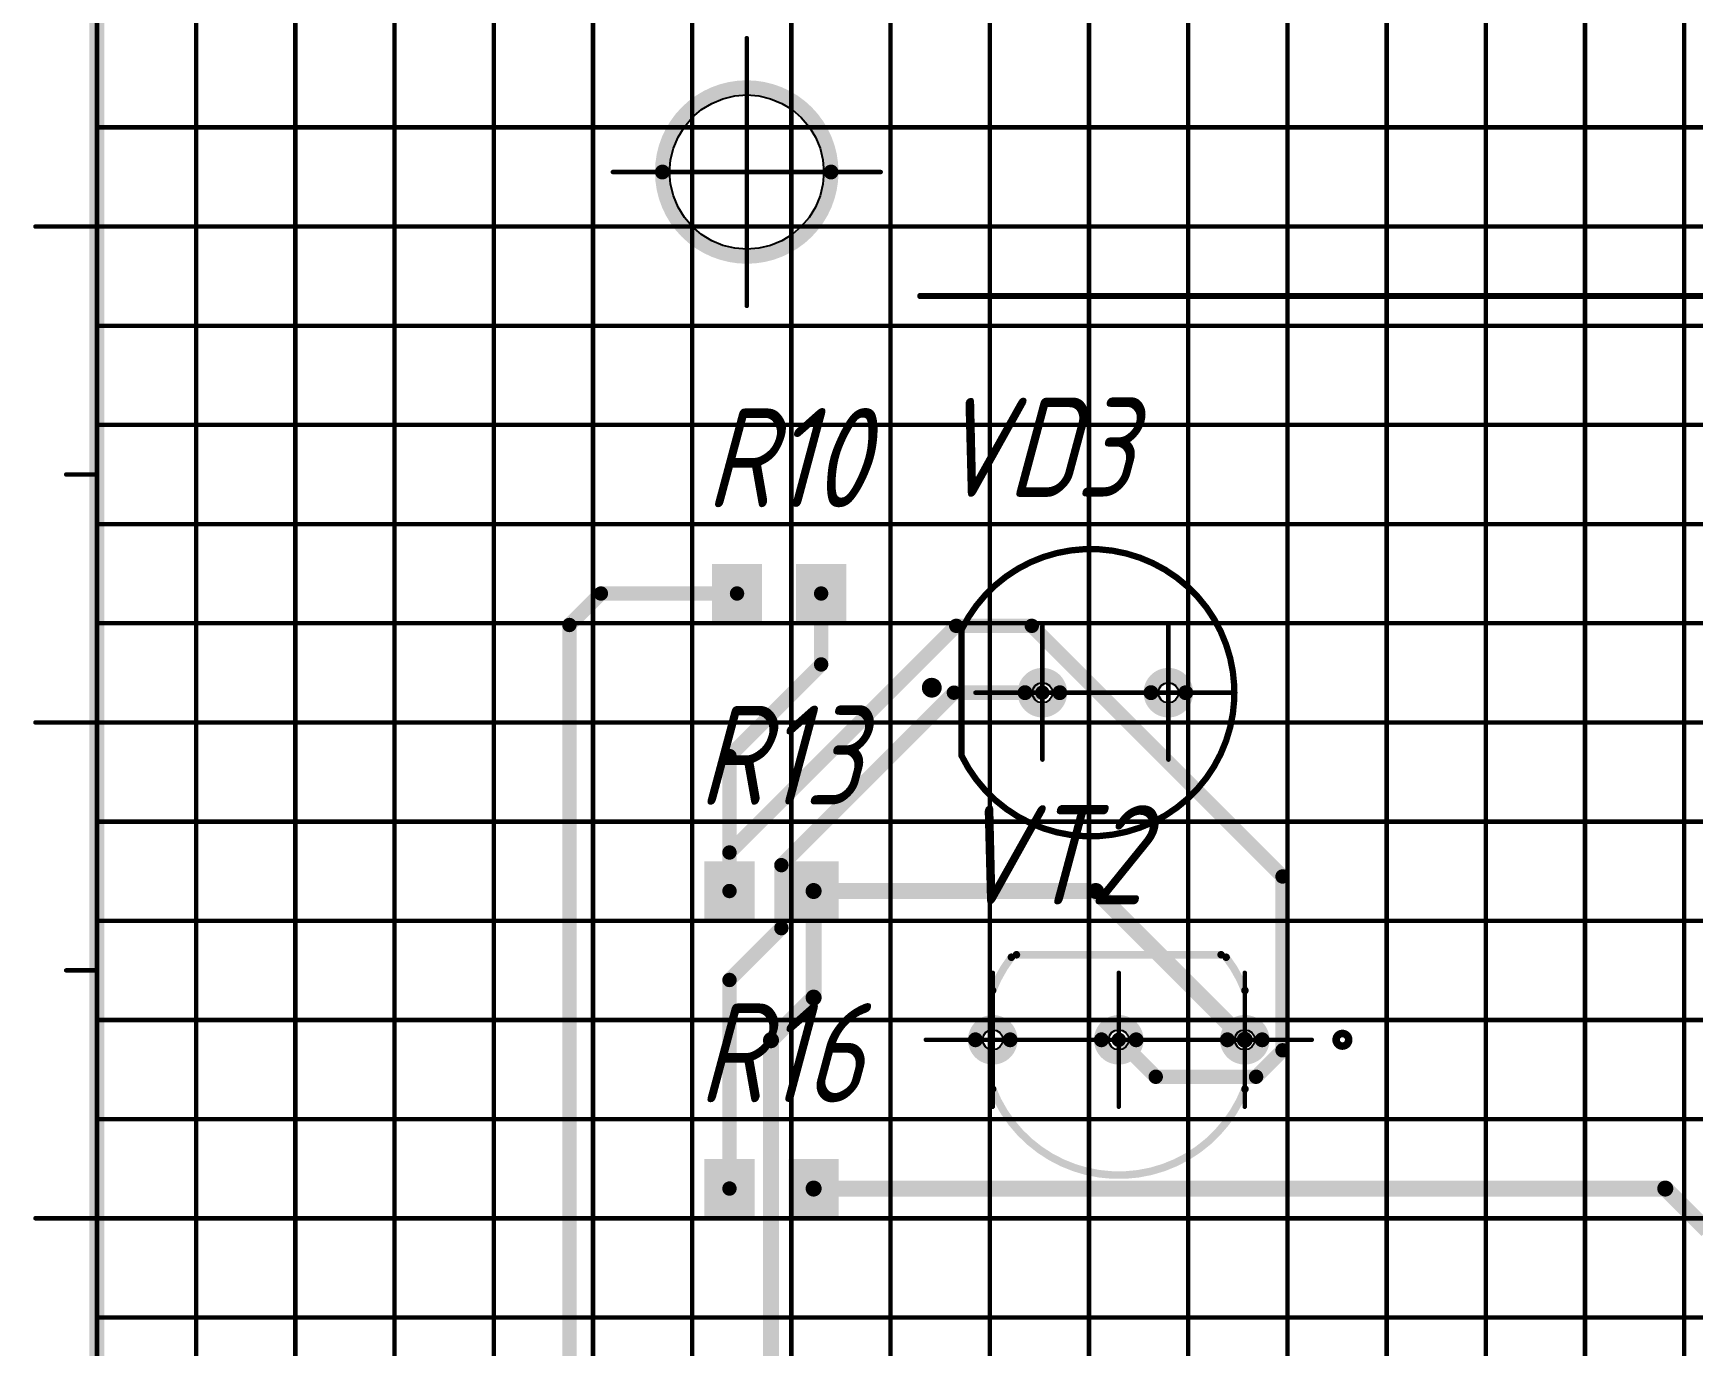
# Model space of a CAD drawing. Header units: millimetres. Extents: x 95 to 923, y 69 to 658.
# Drawn here: x 187.6 to 254.5, y 404.9 to 457.8 of the extents above; entities that cross this region are included whole.
import ezdxf

# ---------------------------------------------------------------- set-up
doc = ezdxf.new("R2010")
doc.units = ezdxf.units.MM
for name, color, linetype in [('Mechanical11', 56, 'Continuous'), ('Mechanical12', 56, 'Continuous'), ('Mechanical7', 56, 'Continuous'), ('Mechanical9', 56, 'Continuous')]:
    doc.layers.add(name, color=color, linetype=linetype)
doc.styles.add('GOST type A', font='', dxfattribs={"height": 0.2})
doc.styles.get('GOST type A').set_extended_font_data('GOST type A', italic=True)

msp = doc.modelspace()

# ---------------------------------------------------------------- hatches: boundary and pattern name
at = {"layer": 'Mechanical12'}
for points in [[(214.939, 434.028), (216.96, 434.028), (216.96, 436.416), (214.939, 436.416)], [(214.939, 434.028), (216.96, 434.028), (216.96, 436.416), (214.939, 436.416)], [(218.332, 434.028), (220.352, 434.028), (220.352, 436.416), (218.332, 436.416)], [(218.332, 434.028), (220.352, 434.028), (220.352, 436.416), (218.332, 436.416)], [(214.635, 422.028), (216.656, 422.028), (216.656, 424.416), (214.635, 424.416)], [(214.635, 422.028), (216.656, 422.028), (216.656, 424.416), (214.635, 424.416)], [(218.028, 422.028), (220.048, 422.028), (220.048, 424.416), (218.028, 424.416)], [(218.028, 422.028), (220.048, 422.028), (220.048, 424.416), (218.028, 424.416)], [(214.635, 410.028), (216.656, 410.028), (216.656, 412.416), (214.635, 412.416)], [(214.635, 410.028), (216.656, 410.028), (216.656, 412.416), (214.635, 412.416)], [(218.028, 410.028), (220.048, 410.028), (220.048, 412.416), (218.028, 412.416)], [(218.028, 410.028), (220.048, 410.028), (220.048, 412.416), (218.028, 412.416)]]:
    msp.add_hatch(color=7, dxfattribs=at).paths.add_polyline_path(points)

# ---------------------------------------------------------------- linework, layer by layer
at = {"layer": 'Mechanical11', "color": 7}
for p, q in [((214.93, 454.992), (215.381, 455.179)), ((215.381, 455.179), (215.855, 455.293)), ((215.855, 455.293), (216.342, 455.331)), ((216.342, 455.331), (216.342, 452.222)), ((213.826, 454.05), (214.143, 454.421)), ((214.143, 454.421), (214.514, 454.737)), ((214.514, 454.737), (214.93, 454.992)), ((213.571, 453.634), (213.826, 454.05)), ((213.271, 452.708), (213.385, 453.183)), ((213.385, 453.183), (213.571, 453.634)), ((213.232, 452.222), (213.271, 452.708)), ((216.342, 452.222), (213.232, 452.222)), ((228.262, 431.222), (228.262, 431.63)), ((228.262, 431.63), (228.418, 431.599)), ((233.342, 431.222), (233.342, 431.63)), ((233.342, 431.63), (233.498, 431.599)), ((227.885, 431.066), (227.854, 431.222)), ((227.854, 431.222), (228.262, 431.222)), ((227.974, 430.933), (227.885, 431.066)), ((228.106, 430.845), (227.974, 430.933)), ((228.67, 431.222), (228.262, 431.222)), ((228.262, 431.222), (228.262, 430.814)), ((228.262, 431.222), (228.67, 431.222)), ((228.262, 430.814), (228.262, 431.222)), ((228.418, 431.599), (228.55, 431.51)), ((228.55, 430.933), (228.418, 430.845)), ((228.55, 431.51), (228.639, 431.378)), ((228.639, 431.066), (228.55, 430.933)), ((228.639, 431.378), (228.67, 431.222)), ((228.67, 431.222), (228.639, 431.066)), ((232.965, 431.066), (232.934, 431.222)), ((232.934, 431.222), (233.342, 431.222)), ((233.054, 430.933), (232.965, 431.066)), ((233.186, 430.845), (233.054, 430.933)), ((233.75, 431.222), (233.342, 431.222)), ((233.342, 431.222), (233.342, 430.814)), ((233.342, 431.222), (233.75, 431.222)), ((233.342, 430.814), (233.342, 431.222)), ((233.498, 431.599), (233.63, 431.51)), ((233.63, 430.933), (233.498, 430.845)), ((233.63, 431.51), (233.719, 431.378)), ((233.719, 431.066), (233.63, 430.933)), ((233.719, 431.378), (233.75, 431.222)), ((233.75, 431.222), (233.719, 431.066)), ((228.262, 430.814), (228.106, 430.845)), ((228.418, 430.845), (228.262, 430.814)), ((233.342, 430.814), (233.186, 430.845)), ((233.498, 430.845), (233.342, 430.814)), ((226.262, 417.222), (226.262, 417.63)), ((226.262, 417.63), (226.418, 417.599)), ((226.418, 417.599), (226.55, 417.51)), ((231.342, 417.222), (231.342, 417.63)), ((231.342, 417.63), (231.498, 417.599)), ((231.498, 417.599), (231.63, 417.51)), ((236.422, 417.222), (236.422, 417.63)), ((236.422, 417.63), (236.578, 417.599)), ((236.578, 417.599), (236.71, 417.51)), ((225.885, 417.066), (225.854, 417.222)), ((225.854, 417.222), (226.262, 417.222)), ((225.974, 416.933), (225.885, 417.066)), ((226.106, 416.845), (225.974, 416.933)), ((226.67, 417.222), (226.262, 417.222)), ((226.262, 417.222), (226.262, 416.814)), ((226.262, 417.222), (226.67, 417.222)), ((226.262, 416.814), (226.262, 417.222)), ((226.55, 416.933), (226.418, 416.845)), ((226.55, 417.51), (226.639, 417.378)), ((226.639, 417.066), (226.55, 416.933)), ((226.639, 417.378), (226.67, 417.222)), ((226.67, 417.222), (226.639, 417.066)), ((230.965, 417.066), (230.934, 417.222)), ((230.934, 417.222), (231.342, 417.222)), ((231.054, 416.933), (230.965, 417.066)), ((231.186, 416.845), (231.054, 416.933)), ((231.75, 417.222), (231.342, 417.222)), ((231.342, 417.222), (231.342, 416.814)), ((231.342, 417.222), (231.75, 417.222)), ((231.342, 416.814), (231.342, 417.222)), ((231.63, 416.933), (231.498, 416.845)), ((231.63, 417.51), (231.719, 417.378)), ((231.719, 417.066), (231.63, 416.933)), ((231.719, 417.378), (231.75, 417.222)), ((231.75, 417.222), (231.719, 417.066)), ((236.045, 417.066), (236.014, 417.222)), ((236.014, 417.222), (236.422, 417.222)), ((236.134, 416.933), (236.045, 417.066)), ((236.266, 416.845), (236.134, 416.933)), ((236.83, 417.222), (236.422, 417.222)), ((236.422, 417.222), (236.422, 416.814)), ((236.422, 417.222), (236.83, 417.222)), ((236.422, 416.814), (236.422, 417.222)), ((236.71, 416.933), (236.578, 416.845)), ((236.71, 417.51), (236.799, 417.378)), ((236.799, 417.066), (236.71, 416.933)), ((236.799, 417.378), (236.83, 417.222)), ((236.83, 417.222), (236.799, 417.066)), ((226.262, 416.814), (226.106, 416.845)), ((226.418, 416.845), (226.262, 416.814)), ((231.342, 416.814), (231.186, 416.845)), ((231.498, 416.845), (231.342, 416.814)), ((236.422, 416.814), (236.266, 416.845)), ((236.578, 416.845), (236.422, 416.814))]:
    msp.add_line(p, q, dxfattribs=at)
at = {"layer": 'Mechanical12', "color": 7}
for p, q in [((216.342, 452.222), (216.342, 455.331)), ((216.342, 455.331), (216.828, 455.293)), ((216.828, 455.293), (217.303, 455.179)), ((217.303, 455.179), (217.754, 454.992)), ((217.754, 454.992), (218.17, 454.737)), ((218.17, 454.737), (218.541, 454.421)), ((218.541, 454.421), (218.858, 454.05)), ((218.858, 454.05), (219.113, 453.634)), ((219.113, 453.634), (219.299, 453.183)), ((219.299, 453.183), (219.413, 452.708)), ((219.413, 452.708), (219.451, 452.222)), ((213.232, 452.222), (216.342, 452.222)), ((213.271, 451.735), (213.232, 452.222)), ((213.385, 451.261), (213.271, 451.735)), ((219.451, 452.222), (216.342, 452.222)), ((216.342, 452.222), (216.342, 449.112)), ((216.342, 449.112), (216.342, 452.222)), ((216.342, 452.222), (219.451, 452.222)), ((219.413, 451.735), (219.299, 451.261)), ((219.451, 452.222), (219.413, 451.735)), ((213.571, 450.81), (213.385, 451.261)), ((219.299, 451.261), (219.113, 450.81)), ((213.826, 450.394), (213.571, 450.81)), ((214.143, 450.023), (213.826, 450.394)), ((218.858, 450.394), (218.541, 450.023)), ((219.113, 450.81), (218.858, 450.394)), ((214.514, 449.706), (214.143, 450.023)), ((214.93, 449.451), (214.514, 449.706)), ((218.17, 449.706), (217.754, 449.451)), ((218.541, 450.023), (218.17, 449.706)), ((215.381, 449.264), (214.93, 449.451)), ((215.855, 449.15), (215.381, 449.264)), ((216.342, 449.112), (215.855, 449.15)), ((216.828, 449.15), (216.342, 449.112)), ((217.303, 449.264), (216.828, 449.15)), ((217.754, 449.451), (217.303, 449.264)), ((228.106, 431.599), (228.262, 431.63)), ((228.262, 431.63), (228.262, 431.222)), ((233.186, 431.599), (233.342, 431.63)), ((233.342, 431.63), (233.342, 431.222)), ((227.854, 431.222), (227.885, 431.378)), ((228.262, 431.222), (227.854, 431.222)), ((227.885, 431.378), (227.974, 431.51)), ((227.974, 431.51), (228.106, 431.599)), ((232.934, 431.222), (232.965, 431.378)), ((233.342, 431.222), (232.934, 431.222)), ((232.965, 431.378), (233.054, 431.51)), ((233.054, 431.51), (233.186, 431.599)), ((225.974, 417.51), (226.106, 417.599)), ((226.106, 417.599), (226.262, 417.63)), ((226.262, 417.63), (226.262, 417.222)), ((231.054, 417.51), (231.186, 417.599)), ((231.186, 417.599), (231.342, 417.63)), ((231.342, 417.63), (231.342, 417.222)), ((236.134, 417.51), (236.266, 417.599)), ((236.266, 417.599), (236.422, 417.63)), ((236.422, 417.63), (236.422, 417.222)), ((225.854, 417.222), (225.885, 417.378)), ((226.262, 417.222), (225.854, 417.222)), ((225.885, 417.378), (225.974, 417.51)), ((230.934, 417.222), (230.965, 417.378)), ((231.342, 417.222), (230.934, 417.222)), ((230.965, 417.378), (231.054, 417.51)), ((236.014, 417.222), (236.045, 417.378)), ((236.422, 417.222), (236.014, 417.222)), ((236.045, 417.378), (236.134, 417.51))]:
    msp.add_line(p, q, dxfattribs=at)
for points, const_width in [([(190.142, 611.222), (190.142, 250.022)], 0.6), ([(190.142, 611.222), (190.142, 250.022)], 0.6), ([(190.142, 611.222), (190.142, 250.022)], 0.6), ([(190.142, 611.222), (190.142, 250.022)], 0.6), ([(223.342, 447.222), (395.342, 447.222)], 0.254), ([(209.192, 433.952), (210.462, 435.222)], 0.58), ([(210.462, 435.222), (215.95, 435.222)], 0.58), ([(219.342, 432.361), (219.342, 435.222)], 0.58), ([(209.192, 339.512), (209.192, 433.952)], 0.58), ([(215.646, 424.776), (224.788, 433.918)], 0.58), ([(224.788, 433.918), (227.836, 433.918)], 0.58), ([(225.002, 428.682), (225.002, 433.762)], 0.254), ([(227.836, 433.918), (237.945, 423.809)], 0.58), ([(215.646, 428.665), (219.342, 432.361)], 0.58), ([(217.738, 424.266), (224.694, 431.222)], 0.58), ([(224.694, 431.222), (228.262, 431.222)], 0.58), ([(215.646, 424.776), (215.646, 428.665)], 0.58), ([(215.646, 423.222), (215.646, 424.776)], 0.58), ([(217.738, 421.726), (217.738, 424.266)], 0.58), ([(237.945, 416.798), (237.945, 423.809)], 0.58), ([(219.038, 418.923), (219.038, 423.222)], 0.646), ([(219.038, 423.222), (230.422, 423.222)], 0.646), ([(230.422, 423.222), (236.422, 417.222)], 0.646), ([(215.646, 419.634), (217.738, 421.726)], 0.58), ([(227.215, 420.651), (235.469, 420.651)], 0.305), ([(215.646, 411.222), (215.646, 419.634)], 0.58), ([(217.32, 417.205), (219.038, 418.923)], 0.646), ([(217.32, 393.724), (217.32, 417.205)], 0.646), ([(231.342, 417.222), (232.832, 415.731)], 0.58), ([(236.878, 415.731), (237.945, 416.798)], 0.58), ([(232.832, 415.731), (236.878, 415.731)], 0.58), ([(219.038, 411.222), (253.376, 411.222)], 0.646), ([(253.376, 411.222), (255.064, 409.534)], 0.646)]:
    msp.add_lwpolyline(points, dxfattribs=dict(at, const_width=const_width))
for points, const_width in [([(219.742, 452.222, 1), (212.942, 452.222, 1)], 0.6), ([(219.742, 452.222, 1), (212.942, 452.222, 1)], 0.6), ([(212.792, 452.222, 1), (213.092, 452.222, 1)], 0.3), ([(212.792, 452.222, 1), (213.092, 452.222, 1)], 0.3), ([(219.592, 452.222, 1), (219.892, 452.222, 1)], 0.3), ([(219.592, 452.222, 1), (219.892, 452.222, 1)], 0.3), ([(223.278, 447.222, 1), (223.405, 447.222, 1)], 0.127), ([(210.317, 435.222, 1), (210.607, 435.222, 1)], 0.29), ([(210.317, 435.222, 1), (210.607, 435.222, 1)], 0.29), ([(215.805, 435.222, 1), (216.095, 435.222, 1)], 0.29), ([(219.197, 435.222, 1), (219.487, 435.222, 1)], 0.29), ([(209.047, 433.952, 1), (209.337, 433.952, 1)], 0.29), ([(209.047, 433.952, 1), (209.337, 433.952, 1)], 0.29), ([(224.643, 433.918, 1), (224.933, 433.918, 1)], 0.29), ([(224.643, 433.918, 1), (224.933, 433.918, 1)], 0.29), ([(224.938, 433.762, 1), (225.065, 433.762, 1)], 0.127), ([(224.938, 433.762, 1), (225.065, 433.762, 1)], 0.127), ([(227.691, 433.918, 1), (227.981, 433.918, 1)], 0.29), ([(227.691, 433.918, 1), (227.981, 433.918, 1)], 0.29), ([(219.197, 432.361, 1), (219.487, 432.361, 1)], 0.29), ([(219.197, 432.361, 1), (219.487, 432.361, 1)], 0.29), ([(224.002, 431.422, 1), (223.602, 431.422, 1)], 0.4), ([(223.502, 431.422, 1), (223.702, 431.422, 1)], 0.2), ([(223.902, 431.422, 1), (224.102, 431.422, 1)], 0.2), ([(228.962, 431.222, 1), (227.562, 431.222, 1)], 0.6), ([(228.962, 431.222, 1), (227.562, 431.222, 1)], 0.6), ([(234.042, 431.222, 1), (232.642, 431.222, 1)], 0.6), ([(234.042, 431.222, 1), (232.642, 431.222, 1)], 0.6), ([(224.549, 431.222, 1), (224.839, 431.222, 1)], 0.29), ([(224.549, 431.222, 1), (224.839, 431.222, 1)], 0.29), ([(227.412, 431.222, 1), (227.712, 431.222, 1)], 0.3), ([(227.412, 431.222, 1), (227.712, 431.222, 1)], 0.3), ([(228.117, 431.222, 1), (228.407, 431.222, 1)], 0.29), ([(228.812, 431.222, 1), (229.112, 431.222, 1)], 0.3), ([(228.812, 431.222, 1), (229.112, 431.222, 1)], 0.3), ([(232.492, 431.222, 1), (232.792, 431.222, 1)], 0.3), ([(232.492, 431.222, 1), (232.792, 431.222, 1)], 0.3), ([(233.892, 431.222, 1), (234.192, 431.222, 1)], 0.3), ([(233.892, 431.222, 1), (234.192, 431.222, 1)], 0.3), ([(215.501, 428.665, 1), (215.791, 428.665, 1)], 0.29), ([(215.501, 428.665, 1), (215.791, 428.665, 1)], 0.29), ([(224.938, 428.682, 1), (225.065, 428.682, 1)], 0.127), ([(224.938, 428.682, 1), (225.065, 428.682, 1)], 0.127), ([(215.501, 424.776, 1), (215.791, 424.776, 1)], 0.29), ([(215.501, 424.776, 1), (215.791, 424.776, 1)], 0.29), ([(215.501, 424.776, 1), (215.791, 424.776, 1)], 0.29), ([(217.593, 424.266, 1), (217.883, 424.266, 1)], 0.29), ([(217.593, 424.266, 1), (217.883, 424.266, 1)], 0.29), ([(237.8, 423.809, 1), (238.09, 423.809, 1)], 0.29), ([(237.8, 423.809, 1), (238.09, 423.809, 1)], 0.29), ([(215.501, 423.222, 1), (215.791, 423.222, 1)], 0.29), ([(218.877, 423.222, 1), (219.2, 423.222, 1)], 0.323), ([(218.877, 423.222, 1), (219.2, 423.222, 1)], 0.323), ([(230.26, 423.222, 1), (230.583, 423.222, 1)], 0.323), ([(230.26, 423.222, 1), (230.583, 423.222, 1)], 0.323), ([(217.593, 421.726, 1), (217.883, 421.726, 1)], 0.29), ([(217.593, 421.726, 1), (217.883, 421.726, 1)], 0.29), ([(226.937, 420.552, 1), (227.09, 420.552, 1)], 0.152), ([(227.139, 420.651, 1), (227.291, 420.651, 1)], 0.152), ([(235.393, 420.651, 1), (235.545, 420.651, 1)], 0.152), ([(235.594, 420.552, 1), (235.746, 420.552, 1)], 0.152), ([(215.501, 419.634, 1), (215.791, 419.634, 1)], 0.29), ([(215.501, 419.634, 1), (215.791, 419.634, 1)], 0.29), ([(218.877, 418.923, 1), (219.2, 418.923, 1)], 0.323), ([(218.877, 418.923, 1), (219.2, 418.923, 1)], 0.323), ([(226.179, 419.208, 1), (226.331, 419.208, 1)], 0.152), ([(236.353, 419.208, 1), (236.505, 419.208, 1)], 0.152), ([(226.962, 417.222, 1), (225.562, 417.222, 1)], 0.6), ([(226.962, 417.222, 1), (225.562, 417.222, 1)], 0.6), ([(232.042, 417.222, 1), (230.642, 417.222, 1)], 0.6), ([(232.042, 417.222, 1), (230.642, 417.222, 1)], 0.6), ([(237.122, 417.222, 1), (235.722, 417.222, 1)], 0.6), ([(237.122, 417.222, 1), (235.722, 417.222, 1)], 0.6), ([(240.613, 417.222, 1), (240.105, 417.222, 1)], 0.305), ([(217.158, 417.205, 1), (217.481, 417.205, 1)], 0.323), ([(217.158, 417.205, 1), (217.481, 417.205, 1)], 0.323), ([(225.412, 417.222, 1), (225.712, 417.222, 1)], 0.3), ([(225.412, 417.222, 1), (225.712, 417.222, 1)], 0.3), ([(226.812, 417.222, 1), (227.112, 417.222, 1)], 0.3), ([(226.812, 417.222, 1), (227.112, 417.222, 1)], 0.3), ([(230.492, 417.222, 1), (230.792, 417.222, 1)], 0.3), ([(230.492, 417.222, 1), (230.792, 417.222, 1)], 0.3), ([(231.197, 417.222, 1), (231.487, 417.222, 1)], 0.29), ([(231.892, 417.222, 1), (232.192, 417.222, 1)], 0.3), ([(231.892, 417.222, 1), (232.192, 417.222, 1)], 0.3), ([(235.572, 417.222, 1), (235.872, 417.222, 1)], 0.3), ([(235.572, 417.222, 1), (235.872, 417.222, 1)], 0.3), ([(236.26, 417.222, 1), (236.583, 417.222, 1)], 0.323), ([(236.972, 417.222, 1), (237.272, 417.222, 1)], 0.3), ([(236.972, 417.222, 1), (237.272, 417.222, 1)], 0.3), ([(237.8, 416.798, 1), (238.09, 416.798, 1)], 0.29), ([(237.8, 416.798, 1), (238.09, 416.798, 1)], 0.29), ([(240.029, 417.222, 1), (240.181, 417.222, 1)], 0.152), ([(240.537, 417.222, 1), (240.689, 417.222, 1)], 0.152), ([(232.687, 415.731, 1), (232.977, 415.731, 1)], 0.29), ([(232.687, 415.731, 1), (232.977, 415.731, 1)], 0.29), ([(236.733, 415.731, 1), (237.023, 415.731, 1)], 0.29), ([(236.733, 415.731, 1), (237.023, 415.731, 1)], 0.29), ([(226.179, 415.236, 1), (226.331, 415.236, 1)], 0.152), ([(236.353, 415.236, 1), (236.505, 415.236, 1)], 0.152), ([(218.877, 411.222, 1), (219.2, 411.222, 1)], 0.323), ([(253.215, 411.222, 1), (253.538, 411.222, 1)], 0.323), ([(253.215, 411.222, 1), (253.538, 411.222, 1)], 0.323), ([(215.501, 411.222, 1), (215.791, 411.222, 1)], 0.29)]:
    msp.add_lwpolyline(points, format="xyb", close=True, dxfattribs=dict(at, const_width=const_width))
for points, const_width in [([(225.002, 433.762, -4.331476), (225.002, 428.682)], 0.254), ([(226.255, 419.208, -0.070993), (227.014, 420.552)], 0.305), ([(235.67, 420.552, -0.070993), (236.429, 419.208)], 0.305), ([(236.429, 415.236, -0.683065), (226.255, 415.236)], 0.305)]:
    msp.add_lwpolyline(points, format="xyb", dxfattribs=dict(at, const_width=const_width))
at = {"layer": 'Mechanical7', "color": 7, "const_width": 0.18}
for points in [[(216.342, 446.822), (216.342, 457.622)], [(216.342, 447.122), (216.342, 457.322)], [(210.942, 452.222), (221.742, 452.222)], [(211.242, 452.222), (221.442, 452.222)], [(228.262, 428.522), (228.262, 433.922)], [(228.262, 428.822), (228.262, 433.622)], [(233.342, 428.522), (233.342, 433.922)], [(233.342, 428.822), (233.342, 433.622)], [(225.562, 431.222), (230.962, 431.222)], [(225.862, 431.222), (230.662, 431.222)], [(230.642, 431.222), (236.042, 431.222)], [(230.942, 431.222), (235.742, 431.222)], [(226.262, 414.522), (226.262, 419.922)], [(226.262, 414.822), (226.262, 419.622)], [(231.342, 414.522), (231.342, 419.922)], [(231.342, 414.822), (231.342, 419.622)], [(236.422, 414.522), (236.422, 419.922)], [(236.422, 414.822), (236.422, 419.622)], [(223.562, 417.222), (228.962, 417.222)], [(223.862, 417.222), (228.662, 417.222)], [(228.642, 417.222), (234.042, 417.222)], [(228.942, 417.222), (233.742, 417.222)], [(233.722, 417.222), (239.122, 417.222)], [(234.022, 417.222), (238.822, 417.222)]]:
    msp.add_lwpolyline(points, dxfattribs=at)
at = {"layer": 'Mechanical7', "color": 7, "const_width": 0.09}
for points in [[(216.297, 457.622, 1), (216.387, 457.622, 1)], [(216.297, 457.322, 1), (216.387, 457.322, 1)], [(210.897, 452.222, 1), (210.987, 452.222, 1)], [(211.197, 452.222, 1), (211.287, 452.222, 1)], [(221.397, 452.222, 1), (221.487, 452.222, 1)], [(221.697, 452.222, 1), (221.787, 452.222, 1)], [(216.297, 447.122, 1), (216.387, 447.122, 1)], [(216.297, 446.822, 1), (216.387, 446.822, 1)], [(228.217, 433.922, 1), (228.307, 433.922, 1)], [(228.217, 433.622, 1), (228.307, 433.622, 1)], [(233.297, 433.922, 1), (233.387, 433.922, 1)], [(233.297, 433.622, 1), (233.387, 433.622, 1)], [(225.517, 431.222, 1), (225.607, 431.222, 1)], [(225.817, 431.222, 1), (225.907, 431.222, 1)], [(230.597, 431.222, 1), (230.687, 431.222, 1)], [(230.617, 431.222, 1), (230.707, 431.222, 1)], [(230.897, 431.222, 1), (230.987, 431.222, 1)], [(230.917, 431.222, 1), (231.007, 431.222, 1)], [(235.697, 431.222, 1), (235.787, 431.222, 1)], [(235.997, 431.222, 1), (236.087, 431.222, 1)], [(228.217, 428.822, 1), (228.307, 428.822, 1)], [(228.217, 428.522, 1), (228.307, 428.522, 1)], [(233.297, 428.822, 1), (233.387, 428.822, 1)], [(233.297, 428.522, 1), (233.387, 428.522, 1)], [(226.217, 419.922, 1), (226.307, 419.922, 1)], [(226.217, 419.622, 1), (226.307, 419.622, 1)], [(231.297, 419.922, 1), (231.387, 419.922, 1)], [(231.297, 419.622, 1), (231.387, 419.622, 1)], [(236.377, 419.922, 1), (236.467, 419.922, 1)], [(236.377, 419.622, 1), (236.467, 419.622, 1)], [(223.517, 417.222, 1), (223.607, 417.222, 1)], [(223.817, 417.222, 1), (223.907, 417.222, 1)], [(228.597, 417.222, 1), (228.687, 417.222, 1)], [(228.617, 417.222, 1), (228.707, 417.222, 1)], [(228.897, 417.222, 1), (228.987, 417.222, 1)], [(228.917, 417.222, 1), (229.007, 417.222, 1)], [(233.677, 417.222, 1), (233.767, 417.222, 1)], [(233.697, 417.222, 1), (233.787, 417.222, 1)], [(233.977, 417.222, 1), (234.067, 417.222, 1)], [(233.997, 417.222, 1), (234.087, 417.222, 1)], [(238.777, 417.222, 1), (238.867, 417.222, 1)], [(239.077, 417.222, 1), (239.167, 417.222, 1)], [(226.217, 414.822, 1), (226.307, 414.822, 1)], [(231.297, 414.822, 1), (231.387, 414.822, 1)], [(236.377, 414.822, 1), (236.467, 414.822, 1)], [(226.217, 414.522, 1), (226.307, 414.522, 1)], [(231.297, 414.522, 1), (231.387, 414.522, 1)], [(236.377, 414.522, 1), (236.467, 414.522, 1)]]:
    msp.add_lwpolyline(points, format="xyb", close=True, dxfattribs=at)
at = {"layer": 'Mechanical9', "color": 7, "const_width": 0.18}
for points in [[(190.142, 250.022), (190.142, 611.222)], [(194.142, 250.022), (194.142, 611.222)], [(198.142, 250.022), (198.142, 611.222)], [(202.142, 250.022), (202.142, 611.222)], [(206.142, 250.022), (206.142, 611.222)], [(210.142, 250.022), (210.142, 611.222)], [(214.142, 250.022), (214.142, 611.222)], [(218.142, 250.022), (218.142, 611.222)], [(222.142, 250.022), (222.142, 611.222)], [(226.142, 250.022), (226.142, 611.222)], [(230.142, 250.022), (230.142, 611.222)], [(234.142, 250.022), (234.142, 611.222)], [(238.142, 250.022), (238.142, 611.222)], [(242.142, 250.022), (242.142, 611.222)], [(246.142, 250.022), (246.142, 611.222)], [(250.142, 250.022), (250.142, 611.222)], [(254.142, 250.022), (254.142, 611.222)], [(190.142, 454.022), (432.342, 454.022)], [(187.662, 450.022), (190.142, 450.022)], [(188.902, 450.022), (190.142, 450.022)], [(190.142, 450.022), (432.342, 450.022)], [(190.142, 446.022), (432.342, 446.022)], [(190.142, 442.022), (432.342, 442.022)], [(188.902, 440.022), (190.142, 440.022)], [(190.142, 438.022), (432.342, 438.022)], [(190.142, 434.022), (432.342, 434.022)], [(187.662, 430.022), (190.142, 430.022)], [(188.902, 430.022), (190.142, 430.022)], [(190.142, 430.022), (432.342, 430.022)], [(190.142, 426.022), (432.342, 426.022)], [(190.142, 422.022), (432.342, 422.022)], [(188.902, 420.022), (190.142, 420.022)], [(190.142, 418.022), (432.342, 418.022)], [(190.142, 414.022), (432.342, 414.022)], [(187.662, 410.022), (190.142, 410.022)], [(188.902, 410.022), (190.142, 410.022)], [(190.142, 410.022), (432.342, 410.022)], [(190.142, 406.022), (432.342, 406.022)]]:
    msp.add_lwpolyline(points, dxfattribs=at)
at = {"layer": 'Mechanical9', "color": 7, "const_width": 0.09}
for points in [[(190.097, 454.022, 1), (190.187, 454.022, 1)], [(187.617, 450.022, 1), (187.707, 450.022, 1)], [(188.857, 450.022, 1), (188.947, 450.022, 1)], [(190.097, 450.022, 1), (190.187, 450.022, 1)], [(190.097, 450.022, 1), (190.187, 450.022, 1)], [(190.097, 450.022, 1), (190.187, 450.022, 1)], [(190.097, 446.022, 1), (190.187, 446.022, 1)], [(190.097, 442.022, 1), (190.187, 442.022, 1)], [(188.857, 440.022, 1), (188.947, 440.022, 1)], [(190.097, 440.022, 1), (190.187, 440.022, 1)], [(190.097, 438.022, 1), (190.187, 438.022, 1)], [(190.097, 434.022, 1), (190.187, 434.022, 1)], [(187.617, 430.022, 1), (187.707, 430.022, 1)], [(188.857, 430.022, 1), (188.947, 430.022, 1)], [(190.097, 430.022, 1), (190.187, 430.022, 1)], [(190.097, 430.022, 1), (190.187, 430.022, 1)], [(190.097, 430.022, 1), (190.187, 430.022, 1)], [(190.097, 426.022, 1), (190.187, 426.022, 1)], [(190.097, 422.022, 1), (190.187, 422.022, 1)], [(188.857, 420.022, 1), (188.947, 420.022, 1)], [(190.097, 420.022, 1), (190.187, 420.022, 1)], [(190.097, 418.022, 1), (190.187, 418.022, 1)], [(190.097, 414.022, 1), (190.187, 414.022, 1)], [(187.617, 410.022, 1), (187.707, 410.022, 1)], [(188.857, 410.022, 1), (188.947, 410.022, 1)], [(190.097, 410.022, 1), (190.187, 410.022, 1)], [(190.097, 410.022, 1), (190.187, 410.022, 1)], [(190.097, 410.022, 1), (190.187, 410.022, 1)], [(190.097, 406.022, 1), (190.187, 406.022, 1)]]:
    msp.add_lwpolyline(points, format="xyb", close=True, dxfattribs=at)

# ---------------------------------------------------------------- texts
at = {"layer": 'Mechanical7', "color": 7, "style": 'GOST type A'}
for s, p in [('VD3', (223.919, 439.121)), ('R10', (214.674, 438.702)), ('R13', (214.37, 426.702)), ('VT2', (224.694, 422.683)), ('R16', (214.37, 414.702))]:
    msp.add_text(s, height=4, dxfattribs=at).set_placement(p)

doc.saveas('drawing.dxf')
